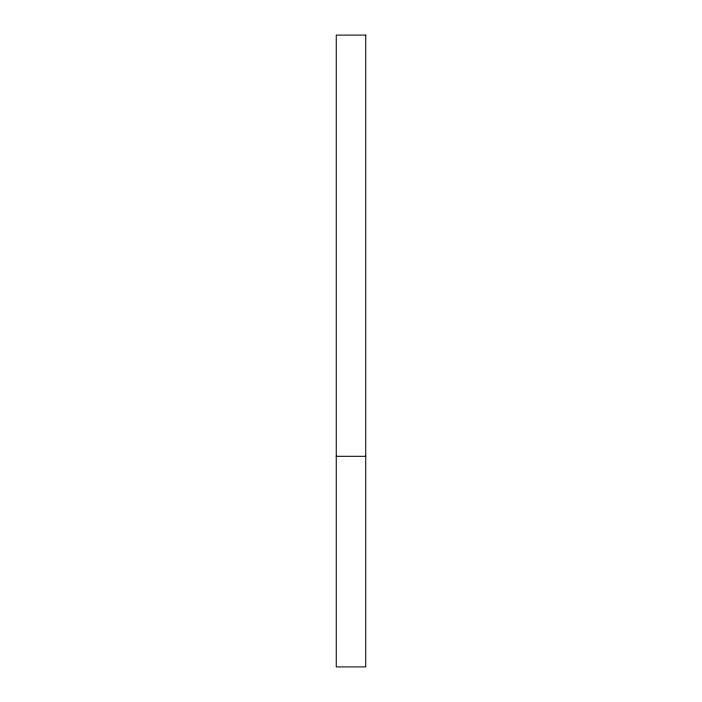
<?xml version="1.0" encoding="UTF-8"?>
<svg xmlns="http://www.w3.org/2000/svg" width="702" height="702" viewBox="0 0 702 702"><rect width="100%" height="100%" fill="white"/><g stroke="black" fill="none" stroke-linecap="round" stroke-linejoin="round"><path stroke-width="1.05" d="M336.258 456.3L365.742 456.3M365.742 35.1L336.258 35.1L336.258 666.9L365.742 666.9L365.742 35.1"/></g></svg>
